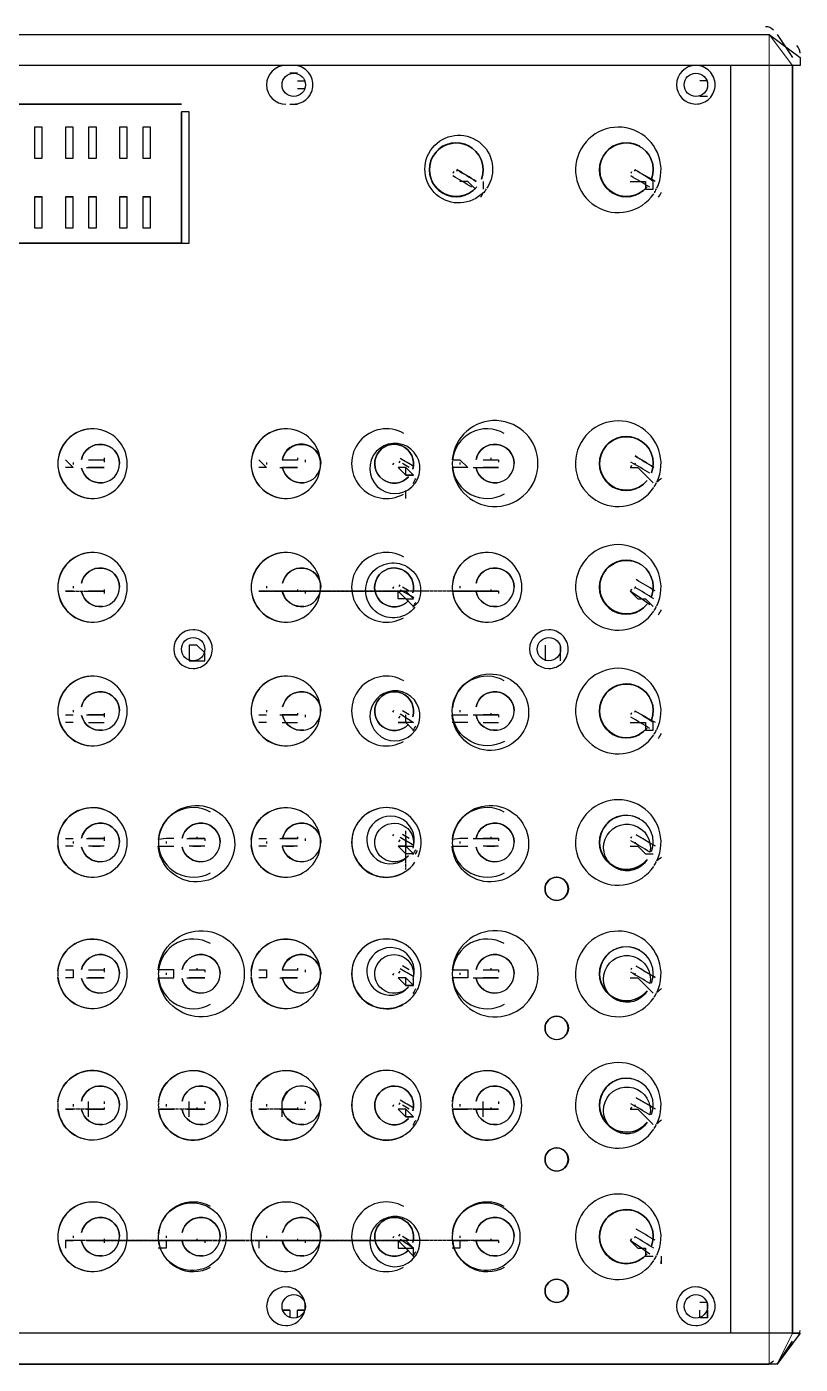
# Model space of a CAD drawing. Header units: millimetres. Extents: x 3050 to 430575, y -569542 to 36130.
# Drawn here: x 313505.9 to 313683.5, y -471470.2 to -471163 of the extents above; entities that cross this region are included whole.
import ezdxf

# ---------------------------------------------------------------- set-up
doc = ezdxf.new("R2010")
doc.units = ezdxf.units.MM
doc.linetypes.add('PDF_IMPORT', pattern=[1, 0.8, -0.2])
doc.layers.add('PDF _Геометрия', color=7, linetype='Continuous')

# ---------------------------------------------------------------- blocks, each defined once
blk = doc.blocks.new('ТХ3 4 этаж')
at = {"layer": 'PDF _Геометрия', "color": 5, "lineweight": 25}
for points in [[(43134.73, -58891.86), (43131.18, -58891.86), (43120.53, -58881.21), (43116.98, -58877.65), (43109.87, -58803.07), (43109.87, -58380.42), (43113.42, -58337.8), (43113.42, -58334.24), (43116.98, -58295.18), (43124.08, -58284.52), (43134.73, -58280.97), (43820.21, -58280.97), (43834.42, -58291.62), (43834.42, -58295.18), (43830.87, -58295.18), (43830.87, -58877.65), (43834.42, -58877.65), (43823.76, -58891.86), (43820.21, -58891.86)], [(43386.91, -58312.93), (43550.28, -58312.93)], [(43553.84, -58316.49), (43550.28, -58316.49), (43550.28, -58376.86), (43553.84, -58376.86)], [(43482.8, -58323.59), (43482.8, -58337.8), (43486.35, -58337.8), (43486.35, -58323.59)], [(43497.01, -58323.59), (43497.01, -58337.8), (43500.56, -58337.8), (43500.56, -58323.59)], [(43507.66, -58323.59), (43507.66, -58337.8), (43511.22, -58337.8), (43511.22, -58323.59)], [(43521.87, -58323.59), (43521.87, -58337.8), (43525.42, -58337.8), (43525.42, -58323.59)], [(43532.53, -58323.59), (43532.53, -58337.8), (43536.08, -58337.8), (43536.08, -58323.59)], [(43482.8, -58369.76), (43486.35, -58369.76), (43486.35, -58355.55), (43482.8, -58355.55)], [(43497.01, -58369.76), (43500.56, -58369.76), (43500.56, -58355.55), (43497.01, -58355.55)], [(43507.66, -58369.76), (43511.22, -58369.76), (43511.22, -58355.55), (43507.66, -58355.55)], [(43521.87, -58369.76), (43525.42, -58369.76), (43525.42, -58355.55), (43521.87, -58355.55)], [(43532.53, -58369.76), (43536.08, -58369.76), (43536.08, -58355.55), (43532.53, -58355.55)], [(43678.15, -58536.69), (43674.59, -58536.69), (43681.7, -58536.69)], [(43560.94, -58565.1), (43557.39, -58561.55), (43553.84, -58561.55), (43553.84, -58565.1), (43553.84, -58568.66), (43557.39, -58568.66), (43560.94, -58568.66)], [(43653.28, -58657.45), (43649.73, -58653.9), (43653.28, -58653.9), (43656.83, -58657.45)], [(43511.22, -58714.28), (43514.77, -58714.28), (43507.66, -58714.28)], [(43557.39, -58714.28), (43560.94, -58714.28), (43553.84, -58714.28)], [(43600.01, -58714.28), (43603.56, -58714.28), (43596.46, -58714.28)], [(43692.35, -58714.28), (43695.9, -58714.28), (43688.8, -58714.28)]]:
    blk.add_lwpolyline(points, close=True, dxfattribs=at)
for points in [[(43134.73, -58280.97), (43820.21, -58280.97)], [(43823.76, -58280.97), (43830.87, -58291.62)], [(43834.42, -58291.62), (43834.42, -58295.18), (43120.53, -58295.18)], [(43802.45, -58295.18), (43802.45, -58877.65)], [(43830.87, -58877.65), (43830.87, -58295.18)], [(43603.56, -58298.73), (43600.01, -58298.73)], [(43603.56, -58302.28), (43607.11, -58302.28)], [(43791.8, -58302.28), (43788.25, -58302.28)], [(43603.56, -58305.83), (43607.11, -58305.83)], [(43788.25, -58309.38), (43791.8, -58309.38)], [(43550.28, -58376.86), (43386.91, -58376.86), (43386.91, -58316.49), (43386.91, -58376.86), (43550.28, -58376.86), (43550.28, -58316.49)], [(43600.01, -58312.93), (43603.56, -58312.93)], [(43486.35, -58323.59), (43482.8, -58323.59)], [(43500.56, -58323.59), (43497.01, -58323.59)], [(43511.22, -58323.59), (43507.66, -58323.59)], [(43525.42, -58323.59), (43521.87, -58323.59)], [(43536.08, -58323.59), (43532.53, -58323.59)], [(43685.25, -58352), (43681.7, -58348.45), (43678.15, -58348.45)], [(43688.8, -58348.45), (43688.8, -58352)], [(43482.8, -58355.55), (43486.35, -58355.55)], [(43497.01, -58355.55), (43500.56, -58355.55)], [(43507.66, -58355.55), (43511.22, -58355.55)], [(43521.87, -58355.55), (43525.42, -58355.55)], [(43532.53, -58355.55), (43536.08, -58355.55)], [(43497.01, -58476.31), (43500.56, -58479.86), (43497.01, -58479.86)], [(43507.66, -58476.31), (43514.77, -58476.31)], [(43585.8, -58476.31), (43589.35, -58479.86), (43585.8, -58479.86)], [(43688.8, -58476.31), (43695.9, -58476.31)], [(43514.77, -58479.86), (43507.66, -58479.86), (43514.77, -58479.86)], [(43511.22, -58479.86), (43514.77, -58479.86)], [(43603.56, -58479.86), (43596.46, -58479.86), (43603.56, -58479.86)], [(43600.01, -58479.86), (43603.56, -58479.86)], [(43653.28, -58483.42), (43656.83, -58483.42), (43653.28, -58483.42), (43653.28, -58479.86), (43649.73, -58479.86), (43653.28, -58483.42), (43649.73, -58479.86)], [(43656.83, -58483.42), (43653.28, -58479.86)], [(43695.9, -58479.86), (43688.8, -58479.86), (43695.9, -58479.86)], [(43692.35, -58479.86), (43695.9, -58479.86)], [(43756.28, -58479.86), (43759.83, -58479.86), (43763.39, -58483.42), (43766.94, -58486.97)], [(43653.28, -58494.07), (43653.28, -58490.52)], [(43497.01, -58536.69), (43500.56, -58536.69), (43497.01, -58536.69)], [(43507.66, -58536.69), (43511.22, -58536.69), (43507.66, -58536.69), (43511.22, -58536.69), (43514.77, -58536.69), (43511.22, -58536.69), (43514.77, -58536.69), (43511.22, -58536.69)], [(43585.8, -58536.69), (43589.35, -58536.69), (43585.8, -58536.69)], [(43653.28, -58540.24), (43656.83, -58540.24), (43653.28, -58536.69)], [(43688.8, -58536.69), (43692.35, -58536.69), (43688.8, -58536.69), (43692.35, -58536.69), (43695.9, -58536.69), (43692.35, -58536.69), (43695.9, -58536.69), (43692.35, -58536.69)], [(43717.21, -58561.55), (43717.21, -58568.66)], [(43724.32, -58568.66), (43724.32, -58561.55)], [(43497.01, -58593.52), (43500.56, -58593.52)], [(43500.56, -58597.07), (43497.01, -58597.07)], [(43511.22, -58593.52), (43507.66, -58593.52), (43511.22, -58593.52), (43514.77, -58593.52), (43511.22, -58593.52), (43514.77, -58593.52)], [(43507.66, -58597.07), (43514.77, -58597.07)], [(43585.8, -58593.52), (43589.35, -58593.52)], [(43589.35, -58597.07), (43585.8, -58597.07)], [(43600.01, -58593.52), (43596.46, -58593.52), (43603.56, -58593.52), (43600.01, -58593.52), (43603.56, -58593.52)], [(43596.46, -58597.07), (43603.56, -58597.07)], [(43653.28, -58597.07), (43653.28, -58593.52)], [(43681.7, -58597.07), (43678.15, -58597.07), (43674.59, -58597.07)], [(43692.35, -58593.52), (43688.8, -58593.52), (43692.35, -58593.52), (43695.9, -58593.52), (43692.35, -58593.52), (43695.9, -58593.52)], [(43688.8, -58597.07), (43695.9, -58597.07)], [(43497.01, -58650.35), (43500.56, -58650.35)], [(43500.56, -58653.9), (43497.01, -58653.9)], [(43511.22, -58650.35), (43514.77, -58650.35), (43511.22, -58650.35), (43507.66, -58650.35), (43511.22, -58650.35), (43514.77, -58650.35)], [(43514.77, -58653.9), (43507.66, -58653.9)], [(43557.39, -58650.35), (43560.94, -58650.35), (43557.39, -58650.35), (43553.84, -58650.35), (43557.39, -58650.35), (43560.94, -58650.35)], [(43560.94, -58653.9), (43553.84, -58653.9)], [(43585.8, -58650.35), (43589.35, -58650.35)], [(43589.35, -58653.9), (43585.8, -58653.9)], [(43600.01, -58650.35), (43603.56, -58650.35), (43596.46, -58650.35), (43600.01, -58650.35), (43603.56, -58650.35)], [(43653.28, -58653.9), (43649.73, -58653.9)], [(43692.35, -58650.35), (43695.9, -58650.35), (43692.35, -58650.35), (43688.8, -58650.35), (43692.35, -58650.35), (43695.9, -58650.35)], [(43695.9, -58653.9), (43688.8, -58653.9)], [(43756.28, -58653.9), (43759.83, -58653.9), (43763.39, -58657.45), (43766.94, -58657.45)], [(43497.01, -58710.72), (43500.56, -58710.72), (43500.56, -58714.28), (43497.01, -58714.28)], [(43507.66, -58710.72), (43514.77, -58710.72)], [(43511.22, -58714.28), (43514.77, -58714.28)], [(43553.84, -58710.72), (43560.94, -58710.72)], [(43557.39, -58714.28), (43560.94, -58714.28)], [(43585.8, -58710.72), (43589.35, -58710.72), (43589.35, -58714.28), (43585.8, -58714.28)], [(43603.56, -58714.28), (43600.01, -58714.28)], [(43653.28, -58717.83), (43653.28, -58714.28), (43649.73, -58714.28)], [(43688.8, -58710.72), (43695.9, -58710.72)], [(43692.35, -58714.28), (43695.9, -58714.28)], [(43756.28, -58714.28), (43759.83, -58714.28), (43763.39, -58717.83), (43766.94, -58721.38)], [(43507.66, -58778.21), (43507.66, -58771.1)], [(43553.84, -58778.21), (43553.84, -58771.1)], [(43688.8, -58778.21), (43688.8, -58771.1)], [(43500.56, -58774.65), (43497.01, -58774.65), (43500.56, -58774.65)], [(43511.22, -58774.65), (43514.77, -58774.65), (43511.22, -58774.65), (43514.77, -58774.65), (43511.22, -58774.65), (43507.66, -58774.65), (43511.22, -58774.65), (43507.66, -58774.65)], [(43546.73, -58774.65), (43543.18, -58774.65), (43546.73, -58774.65)], [(43557.39, -58774.65), (43560.94, -58774.65), (43557.39, -58774.65), (43560.94, -58774.65), (43557.39, -58774.65), (43553.84, -58774.65), (43557.39, -58774.65), (43553.84, -58774.65)], [(43589.35, -58774.65), (43585.8, -58774.65), (43589.35, -58774.65)], [(43653.28, -58774.65), (43656.83, -58778.21), (43653.28, -58778.21), (43649.73, -58774.65), (43653.28, -58778.21), (43656.83, -58778.21)], [(43653.28, -58778.21), (43653.28, -58774.65), (43649.73, -58774.65)], [(43674.59, -58774.65), (43678.15, -58774.65), (43674.59, -58774.65)], [(43681.7, -58774.65), (43678.15, -58774.65), (43681.7, -58774.65)], [(43692.35, -58774.65), (43695.9, -58774.65), (43692.35, -58774.65), (43695.9, -58774.65), (43692.35, -58774.65), (43688.8, -58774.65), (43692.35, -58774.65), (43688.8, -58774.65)], [(43756.28, -58774.65), (43759.83, -58774.65), (43763.39, -58778.21), (43766.94, -58781.76)], [(43497.01, -58835.03), (43500.56, -58835.03), (43497.01, -58835.03)], [(43497.01, -58835.03), (43497.01, -58838.59)], [(43507.66, -58835.03), (43511.22, -58835.03), (43507.66, -58835.03), (43511.22, -58835.03), (43514.77, -58835.03), (43511.22, -58835.03), (43514.77, -58835.03), (43511.22, -58835.03)], [(43543.18, -58835.03), (43546.73, -58835.03), (43543.18, -58835.03)], [(43553.84, -58835.03), (43557.39, -58835.03), (43553.84, -58835.03), (43557.39, -58835.03), (43560.94, -58835.03), (43557.39, -58835.03), (43560.94, -58835.03), (43557.39, -58835.03)], [(43585.8, -58835.03), (43589.35, -58835.03), (43585.8, -58835.03)], [(43585.8, -58835.03), (43585.8, -58838.59)], [(43653.28, -58838.59), (43656.83, -58838.59), (43653.28, -58835.03)], [(43688.8, -58835.03), (43692.35, -58835.03), (43688.8, -58835.03), (43692.35, -58835.03), (43695.9, -58835.03), (43692.35, -58835.03), (43695.9, -58835.03), (43692.35, -58835.03)], [(43791.8, -58863.45), (43788.25, -58863.45)], [(43596.46, -58867), (43600.01, -58867), (43596.46, -58867)], [(43600.01, -58867), (43600.01, -58870.55)], [(43603.56, -58870.55), (43603.56, -58867), (43607.11, -58867), (43603.56, -58867)], [(43791.8, -58867), (43791.8, -58870.55), (43788.25, -58870.55), (43788.25, -58867)], [(43834.42, -58877.65), (43120.53, -58877.65)], [(43823.76, -58891.86), (43830.87, -58881.21)], [(43354.94, -58891.86), (43340.73, -58891.86), (43315.87, -58891.86), (43134.73, -58891.86), (43820.21, -58891.86)]]:
    blk.add_lwpolyline(points, dxfattribs=at)
at = {"layer": 'PDF _Геометрия', "color": 5, "lineweight": 0}
for points in [[(43820.21, -58891.86), (43820.21, -58280.97), (43830.87, -58295.18), (43834.42, -58295.18)], [(43834.42, -58877.65), (43830.87, -58877.65), (43823.76, -58891.86)]]:
    blk.add_lwpolyline(points, dxfattribs=at)
at = {"layer": 'PDF _Геометрия', "color": 5, "lineweight": 25}
for points in [[(43601.78, -58312.93, 0.416548), (43610.63, -58304.11, 0.415351), (43601.78, -58295.18)], [(43786.47, -58312.93, 0.416548), (43795.32, -58304.11, 0.415351), (43786.47, -58295.18, 0.997078), (43786.47, -58312.93)], [(43687.66, -58355.77, 0.017152), (43689.01, -58353.42, -27.391244), (43690.43, -58351.65)], [(43756.28, -58348.45), (43763.39, -58348.45), (43763.39, -58352), (43766.94, -58352), (43766.94, -58348.45, 0.011725), (43758.63, -58343.19, -0.002694), (43767.72, -58348.31)], [(43517.4, -58464.23, 0.548501), (43493.53, -58476.95, 0.045489), (43493.53, -58479.29, 0.545287), (43517.43, -58492.06)], [(43606.19, -58464.23, 0.548501), (43582.32, -58476.95, 0.045489), (43582.32, -58479.29, 0.545287), (43606.23, -58492.06)], [(43770.7, -58484.83, -0.017152), (43768.57, -58486.61, 27.391243), (43767.15, -58489.1)], [(43596.74, -58476.16, -0.893436), (43614.21, -58478.01, 0.893436), (43596.46, -58476.31), (43603.56, -58476.31)], [(43517.4, -58521.06, 0.548501), (43493.53, -58533.78, 0.045489), (43493.53, -58536.12, 0.545287), (43517.43, -58548.88)], [(43606.19, -58521.06, 0.548501), (43582.32, -58533.78, 0.045489), (43582.32, -58536.12, 0.545287), (43606.23, -58548.88)], [(43657.46, -58544.07, -22.236672), (43658.68, -58542.16, -0.012388), (43656.83, -58543.79), (43653.28, -58540.24), (43649.73, -58540.24), (43649.73, -58536.69), (43653.28, -58540.24), (43649.73, -58540.24)], [(43596.74, -58537.04, 0.38409), (43606.4, -58543.72, -0.38409), (43596.46, -58536.69), (43600.01, -58536.69), (43596.46, -58536.69), (43603.56, -58536.69), (43600.01, -58536.69), (43603.56, -58536.69), (43600.01, -58536.69)], [(43765.38, -58542.94, 0.004403), (43756.28, -58536.69), (43759.83, -58540.24), (43763.39, -58540.24), (43766.94, -58543.79)], [(43555.61, -58572.21, 0.416548), (43564.46, -58563.39, 0.415351), (43555.61, -58554.45, 0.997078), (43555.61, -58572.21)], [(43718.99, -58572.21, 0.416548), (43727.84, -58563.39, 0.415351), (43718.99, -58554.45, 0.997078), (43718.99, -58572.21)], [(43698.57, -58605.71, -0.545287), (43674.66, -58592.95, -0.045489), (43674.66, -58590.36, -22.189992), (43674.59, -58593.52), (43678.15, -58593.52), (43681.7, -58593.52)], [(43517.4, -58577.89, 0.548501), (43493.53, -58590.6, 0.045489), (43493.53, -58592.95, 0.545287), (43517.43, -58605.71)], [(43606.19, -58577.89, 0.548501), (43582.32, -58590.6, 0.045489), (43582.32, -58592.95, 0.545287), (43606.23, -58605.71)], [(43650.73, -58593.02, -0.003389), (43656.83, -58597.07), (43653.28, -58597.07), (43656.83, -58600.62), (43653.28, -58597.07), (43649.73, -58597.07), (43653.28, -58597.07), (43649.73, -58597.07)], [(43756.28, -58597.07), (43763.39, -58597.07), (43763.39, -58600.62), (43766.94, -58600.62), (43766.94, -58597.07, 0.011725), (43758.63, -58591.81, -0.002694), (43767.72, -58596.93)], [(43517.43, -58666.09, -0.545287), (43493.53, -58653.61, 22.189992), (43493.52, -58650.74, -0.548501), (43517.4, -58638.27)], [(43546.73, -58650.35), (43543.18, -58650.35), (43539.7, -58650.74, -22.189992), (43539.63, -58653.9), (43543.18, -58653.9), (43546.73, -58653.9)], [(43563.57, -58638.27, 0.548501), (43539.77, -58650.72, 0.045489), (43539.7, -58653.33, 0.545287), (43563.61, -58666.09)], [(43606.23, -58666.09, -0.545287), (43582.32, -58653.61, 22.189992), (43582.32, -58650.74, -0.548501), (43606.19, -58638.27)], [(43681.7, -58650.35), (43678.15, -58650.35), (43674.66, -58650.74, -22.189992), (43674.59, -58653.9), (43678.15, -58653.9), (43681.7, -58653.9)], [(43698.53, -58638.27, 0.548501), (43674.74, -58650.72, 0.045489), (43674.66, -58653.33, 0.545287), (43698.57, -58666.09)], [(43770.7, -58658.87, -0.017152), (43768.57, -58660.64, 27.391244), (43767.15, -58663.13)], [(43653.28, -58650.35), (43653.28, -58653.9), (43656.83, -58653.9, 8.762221), (43654.49, -58658.24, -8.762221), (43656.48, -58654.75)], [(43766.16, -58656.38, 11.848078), (43764.09, -58659.96, -11.848078), (43765.38, -58656.6, 0.004403), (43756.64, -58651.41)], [(43603.56, -58653.9), (43596.46, -58653.9, 0.38409), (43606.4, -58660.93, -0.38409), (43596.74, -58654.25)], [(43717.21, -58673.43, 0.414926), (43722.54, -58678.76, 0.997039), (43722.59, -58668.12)], [(43517.43, -58726.47, -0.545287), (43493.53, -58713.99, 22.189992), (43493.52, -58711.12, -0.548501), (43517.4, -58698.65)], [(43606.23, -58726.47, -0.545287), (43582.32, -58713.99, 22.189992), (43582.32, -58711.12, -0.548501), (43606.19, -58698.65)], [(43770.7, -58719.25, -0.017152), (43768.57, -58721.02, 27.391244), (43767.15, -58723.51)], [(43596.74, -58710.57, -0.893436), (43614.21, -58712.43, 0.893436), (43596.46, -58710.72), (43603.56, -58710.72)], [(43653.28, -58714.28), (43656.83, -58717.83), (43653.28, -58717.83), (43649.73, -58714.28), (43653.28, -58717.83), (43656.83, -58717.83), (43656.83, -58714.28, 8.762221), (43654.49, -58718.62, -8.762221), (43656.48, -58715.13)], [(43766.16, -58716.76, 11.848078), (43764.09, -58720.34, -11.848078), (43765.38, -58716.97, 0.004403), (43756.64, -58711.79)], [(43717.21, -58737.36, 0.414926), (43722.54, -58742.69, 0.997039), (43722.59, -58732.05)], [(43517.43, -58786.85, -0.545287), (43493.53, -58774.37, 22.189992), (43493.52, -58771.5, -0.548501), (43517.4, -58759.03)], [(43563.61, -58786.85, -0.545287), (43539.7, -58774.37, 22.189992), (43539.7, -58771.5, -0.548501), (43563.57, -58759.03)], [(43606.23, -58786.85, -0.545287), (43582.32, -58774.37, 22.189992), (43582.32, -58771.5, -0.548501), (43606.19, -58759.03)], [(43698.57, -58786.85, -0.545287), (43674.66, -58774.37, 22.189992), (43674.66, -58771.5, -0.548501), (43698.53, -58759.03)], [(43770.7, -58779.63, -0.017152), (43768.57, -58781.4, 27.391243), (43767.15, -58783.89)], [(43596.46, -58778.21), (43596.46, -58771.1, -0.893436), (43614.21, -58772.81, 0.893436), (43596.74, -58770.95)], [(43766.16, -58777.14, 11.848078), (43764.09, -58780.72, -11.848078), (43765.38, -58777.35, 0.004403), (43756.64, -58772.17)], [(43600.01, -58774.65), (43603.56, -58774.65), (43600.01, -58774.65), (43603.56, -58774.65), (43600.01, -58774.65), (43596.46, -58774.65), (43600.01, -58774.65), (43596.46, -58774.65, 0.38409), (43606.4, -58781.69, -0.38409), (43596.74, -58775.01)], [(43717.21, -58797.74, 0.414926), (43722.54, -58803.07, 0.997039), (43722.59, -58792.43)], [(43517.4, -58819.4, 0.548501), (43493.53, -58832.12, 0.045489), (43493.53, -58834.47, 0.545287), (43517.43, -58847.23)], [(43563.57, -58819.4, 0.548501), (43539.7, -58832.12, 0.045489), (43539.63, -58835.03), (43543.18, -58835.03), (43543.18, -58838.59), (43539.63, -58838.59)], [(43539.7, -58831.88, -22.189992), (43539.7, -58834.68, 0.545287), (43563.61, -58847.23)], [(43606.19, -58819.4, 0.548501), (43582.32, -58832.12, 0.045489), (43582.32, -58834.47, 0.545287), (43606.23, -58847.23)], [(43698.53, -58819.4, 0.548501), (43674.66, -58832.12, 0.045489), (43674.59, -58835.03), (43681.7, -58835.03), (43678.15, -58835.03), (43678.15, -58838.59), (43674.59, -58838.59)], [(43674.66, -58831.88, -22.189992), (43674.66, -58834.68, 0.545287), (43698.57, -58847.23)], [(43596.74, -58835.39, 0.38409), (43606.4, -58842.06, -0.38409), (43596.46, -58835.03), (43600.01, -58835.03), (43596.46, -58835.03), (43603.56, -58835.03), (43600.01, -58835.03), (43603.56, -58835.03), (43600.01, -58835.03)], [(43649.73, -58838.59), (43653.28, -58838.59), (43649.73, -58835.03), (43649.73, -58838.59), (43653.28, -58838.59), (43656.83, -58842.14), (43656.83, -58838.59, 0.003389), (43650.73, -58834.53)], [(43765.38, -58841.28, 0.004403), (43756.28, -58835.03), (43759.83, -58838.59), (43763.39, -58838.59), (43763.39, -58842.14), (43766.94, -58842.14)], [(43770.49, -58842.14), (43770.49, -58845.69, 0.017152), (43770.7, -58843.56)], [(43598.23, -58874.1, 0.416548), (43607.08, -58865.28, 0.415351), (43598.23, -58856.34, 0.997078), (43598.23, -58874.1)], [(43717.21, -58858.12, 0.414926), (43722.54, -58863.45, 0.414926), (43727.87, -58858.12, 0.410034), (43722.54, -58852.79)], [(43786.47, -58874.1, 0.416548), (43795.32, -58865.28, 0.415351), (43786.47, -58856.34, 0.997078), (43786.47, -58874.1)]]:
    blk.add_lwpolyline(points, format="xyb", dxfattribs=at)
for points in [[(43688.02, -58347.39, 11.848078), (43685.95, -58350.96, -11.848078)], [(43766.16, -58347.39, 11.848078), (43764.09, -58350.96, -11.848078)], [(43685.53, -58348.45, 0.011725), (43676.94, -58343.19, -0.002694)], [(43674.59, -58476.31), (43678.15, -58476.31), (43681.7, -58479.86), (43674.59, -58479.86, 22.189992)], [(43521.87, -58478.01, 0.893436), (43504.4, -58476.16, -0.893436)], [(43657.62, -58487.11, 0.012388), (43658.68, -58485.33, 22.236672)], [(43656.48, -58480.72, 8.762221), (43654.49, -58484.21, -8.762221)], [(43703.01, -58478.01, 0.893436), (43685.54, -58476.16, -0.893436)], [(43766.16, -58482.35, 11.848078), (43764.09, -58485.93, -11.848078)], [(43767.22, -58479.86, 0.011725), (43758.63, -58474.61, -0.002694)], [(43504.4, -58480.22, 0.38409), (43514.06, -58486.89, -0.38409)], [(43596.74, -58480.22, 0.38409), (43606.4, -58486.89, -0.38409)], [(43685.53, -58480.22, 0.38409), (43695.19, -58486.89, -0.38409)], [(43674.66, -58536.41, 22.189992), (43674.66, -58533.53, 0.045489)], [(43766.16, -58539.18, 11.848078), (43764.09, -58542.75, -11.848078)], [(43521.87, -58534.84, 0.893436), (43504.4, -58532.99, -0.893436)], [(43614.21, -58534.84, 0.893436), (43596.74, -58532.99, -0.893436)], [(43656.48, -58537.54, 8.762221), (43654.49, -58541.04, -8.762221)], [(43703.01, -58534.84, 0.893436), (43685.54, -58532.99, -0.893436)], [(43504.4, -58537.04, 0.38409), (43514.06, -58543.72, -0.38409)], [(43685.53, -58537.04, 0.38409), (43695.19, -58543.72, -0.38409)], [(43766.16, -58596, 11.848078), (43764.09, -58599.58, -11.848078)], [(43521.87, -58591.67, 0.893436), (43504.4, -58589.82, -0.893436)], [(43614.21, -58591.67, 0.893436), (43596.74, -58589.82, -0.893436)], [(43657.62, -58600.76, 0.012388), (43658.68, -58598.99, 22.236672)], [(43656.48, -58594.37, 8.762221), (43654.49, -58597.86, -8.762221)], [(43703.01, -58591.67, 0.893436), (43685.54, -58589.82, -0.893436)], [(43504.4, -58593.87, 0.38409), (43514.06, -58600.55, -0.38409)], [(43596.74, -58593.87, 0.38409), (43606.4, -58600.55, -0.38409)], [(43685.53, -58593.87, 0.38409), (43695.19, -58600.55, -0.38409)], [(43521.87, -58652.05, 0.893436), (43504.4, -58650.19, -0.893436)], [(43568.04, -58652.05, 0.893436), (43550.57, -58650.19, -0.893436)], [(43614.21, -58652.05, 0.893436), (43596.74, -58650.19, -0.893436)], [(43703.01, -58652.05, 0.893436), (43685.54, -58650.19, -0.893436)], [(43767.72, -58653.75, 0.002694), (43759.05, -58648.64, -0.011725)], [(43504.4, -58654.25, 0.38409), (43514.06, -58660.93, -0.38409)], [(43550.57, -58654.25, 0.38409), (43560.23, -58660.93, -0.38409)], [(43685.53, -58654.25, 0.38409), (43695.19, -58660.93, -0.38409)], [(43539.63, -58714.28), (43543.18, -58714.28), (43546.73, -58714.28), (43546.73, -58710.72), (43543.18, -58710.72), (43539.63, -58710.72, -22.189992)], [(43658.9, -58719.18, 22.236672), (43657.46, -58721.66, 0.012388)], [(43674.59, -58710.72), (43678.15, -58710.72), (43681.7, -58710.72), (43681.7, -58714.28), (43678.15, -58714.28), (43674.59, -58714.28, 22.189992)], [(43521.87, -58712.43, 0.893436), (43504.4, -58710.57, -0.893436)], [(43568.04, -58712.43, 0.893436), (43550.57, -58710.57, -0.893436)], [(43703.01, -58712.43, 0.893436), (43685.54, -58710.57, -0.893436)], [(43767.72, -58714.13, 0.002694), (43759.05, -58709.02, -0.011725)], [(43504.4, -58714.63, 0.38409), (43514.06, -58721.31, -0.38409)], [(43550.57, -58714.63, 0.38409), (43560.23, -58721.31, -0.38409)], [(43596.74, -58714.63, 0.38409), (43606.4, -58721.31, -0.38409)], [(43685.53, -58714.63, 0.38409), (43695.19, -58721.31, -0.38409)], [(43658.9, -58779.56, 22.236672), (43657.46, -58782.04, 0.012388)], [(43521.87, -58772.81, 0.893436), (43504.4, -58770.95, -0.893436)], [(43568.04, -58772.81, 0.893436), (43550.57, -58770.95, -0.893436)], [(43656.48, -58775.51, 8.762221), (43654.49, -58779, -8.762221)], [(43703.01, -58772.81, 0.893436), (43685.54, -58770.95, -0.893436)], [(43767.72, -58774.51, 0.002694), (43759.05, -58769.4, -0.011725)], [(43504.4, -58775.01, 0.38409), (43514.06, -58781.69, -0.38409)], [(43550.57, -58775.01, 0.38409), (43560.23, -58781.69, -0.38409)], [(43685.53, -58775.01, 0.38409), (43695.19, -58781.69, -0.38409)], [(43521.87, -58833.19, 0.893436), (43504.4, -58831.33, -0.893436)], [(43568.04, -58833.19, 0.893436), (43550.57, -58831.33, -0.893436)], [(43614.21, -58833.19, 0.893436), (43596.74, -58831.33, -0.893436)], [(43657.62, -58842.28, 0.012388), (43658.68, -58840.5, 22.236672)], [(43656.48, -58835.89, 8.762221), (43654.49, -58839.38, -8.762221)], [(43703.01, -58833.19, 0.893436), (43685.54, -58831.33, -0.893436)], [(43766.16, -58837.52, 11.848078), (43764.09, -58841.1, -11.848078)], [(43504.4, -58835.39, 0.38409), (43514.06, -58842.06, -0.38409)], [(43550.57, -58835.39, 0.38409), (43560.23, -58842.06, -0.38409)], [(43685.53, -58835.39, 0.38409), (43695.19, -58842.06, -0.38409)]]:
    blk.add_lwpolyline(points, format="xyb", close=True, dxfattribs=at)
at = {"layer": 'PDF _Геометрия', "color": 5, "linetype": 'PDF_IMPORT', "lineweight": 25}
for points in [[(43500.56, -58536.69), (43514.77, -58536.69)], [(43678.15, -58536.69), (43695.9, -58536.69), (43585.8, -58536.69)], [(43589.35, -58536.69), (43603.56, -58536.69), (43653.28, -58536.69)], [(43653.28, -58664.55), (43653.28, -58646.79)], [(43507.66, -58774.65), (43497.01, -58774.65)], [(43539.63, -58774.65), (43546.73, -58774.65)], [(43596.46, -58774.65), (43585.8, -58774.65)], [(43603.56, -58774.65), (43607.11, -58774.65)], [(43688.8, -58774.65), (43674.59, -58774.65)], [(43560.94, -58835.03), (43497.01, -58835.03)], [(43514.77, -58835.03), (43653.28, -58835.03)], [(43603.56, -58835.03), (43543.18, -58835.03)], [(43695.9, -58835.03), (43585.8, -58835.03)], [(43791.8, -58870.55), (43791.8, -58863.45)]]:
    blk.add_lwpolyline(points, dxfattribs=at)
at = {"layer": 'PDF _Геометрия', "color": 5, "linetype": 'PDF_IMPORT', "lineweight": 25, "ltscale": 0.001667}
blk.add_lwpolyline([(43553.84, -58774.65), (43539.63, -58774.65), (43543.18, -58774.65)], dxfattribs=at)
at = {"layer": 'PDF _Геометрия', "color": 5, "lineweight": 25}
for centre in [(43601.82, -58304.09), (43786.51, -58304.09), (43555.65, -58563.37), (43719.03, -58563.37), (43722.58, -58673.47), (43722.58, -58737.4), (43722.58, -58797.78), (43722.58, -58858.16), (43601.82, -58865.26), (43786.51, -58865.26)]:
    blk.add_circle(centre, 5.37, dxfattribs=at)
for centre, radius, start, end in [((43818.43, -58282.75), 5.33, 45.02107, 89.94539), ((43598.28, -58304.1), 8.93, 90.31097, 269.97568), ((43750.86, -58343.17), 19.63, 334.4387, 326.07539), ((43676.4, -58343.12), 12.42, 60.31107, 299.96141), ((43754.53, -58343.12), 12.42, 60.31107, 299.96141), ((43384.93, -58844.59), 576.83, 58.8067, 59.81588), ((43466.62, -58844.59), 576.83, 58.8067, 59.81588), ((43735.86, -58334.93), 39.44, 328.11678, 332.04729), ((43509.43, -58478.12), 15.97, 185.2484, 174.92717), ((43598.22, -58478.12), 15.97, 185.2484, 174.92717), ((43644.4, -58478.14), 16.02, 60.20932, 299.52583), ((43690.6, -58478.04), 15.92, 60.12504, 175.10434), ((43754.53, -58478.08), 12.42, 60.31107, 299.96141), ((43386.51, -58938.75), 533.03, 59.50857, 60.28537), ((43639.55, -58473.56), 9.29, 326.69632, 332.79099), ((44403.24, -57211.05), 1472.96, 239.32234, 239.46357), ((43687.52, -58478.12), 12.91, 174.79091, 185.20909), ((43690.66, -58478.08), 16.06, 185.09797, 299.5103), ((43466.62, -58976), 576.83, 58.8067, 59.81588), ((43509.43, -58534.95), 15.97, 185.2484, 174.92717), ((43598.22, -58534.95), 15.97, 185.2484, 174.92717), ((43644.4, -58534.96), 16.02, 60.20932, 299.52583), ((43690.6, -58534.87), 15.92, 60.12504, 175.10434), ((43750.86, -58534.97), 19.63, 334.4387, 326.07539), ((43754.53, -58534.91), 12.42, 60.31107, 299.96141), ((43288.59, -59338.41), 934.11, 59.14066, 59.75802), ((43639.55, -58530.38), 9.29, 326.69632, 332.79099), ((43386.51, -58999.13), 533.03, 59.50857, 60.28537), ((44403.24, -57267.88), 1472.96, 239.32234, 239.46357), ((43690.66, -58534.91), 16.06, 185.09797, 299.5103), ((43650.82, -58720.85), 214.87, 57.19891, 59.88588), ((43735.86, -58526.73), 39.44, 328.11678, 332.04729), ((43750.86, -58591.79), 19.63, 334.4387, 326.07539), ((43509.43, -58591.77), 15.97, 185.2484, 174.92717), ((43598.22, -58591.77), 15.97, 185.2484, 174.92717), ((43644.4, -58591.79), 16.02, 60.20932, 299.52583), ((43690.6, -58591.7), 15.92, 60.12504, 175.10434), ((43754.53, -58591.74), 12.42, 60.31107, 299.96141), ((43639.55, -58587.21), 9.29, 326.69631, 332.79099), ((44403.24, -57324.7), 1472.96, 239.32234, 239.46357), ((43466.62, -59093.21), 576.83, 58.8067, 59.81588), ((43735.86, -58583.55), 39.44, 328.11678, 332.04729), ((43644.4, -58652.17), 16.02, 60.20932, 299.52583), ((43644.42, -58652.1), 15.95, 335.15291, 324.85331), ((43754.53, -58652.12), 12.42, 60.31107, 299.96141), ((43639.55, -58644.04), 9.29, 326.69632, 332.79099), ((44403.24, -57381.53), 1472.96, 239.32234, 239.46357), ((43506.39, -58652.16), 12.91, 174.79091, 185.20909), ((43595.18, -58652.16), 12.91, 174.79091, 185.20909), ((43386.51, -59112.79), 533.03, 59.50857, 60.28537), ((43622.32, -58635.22), 41.79, 327.63312, 330.47206), ((43555.64, -58712.45), 15.92, 60.12504, 175.10434), ((43644.4, -58712.55), 16.02, 60.20932, 299.52583), ((43690.6, -58712.45), 15.92, 60.12504, 175.10434), ((43754.53, -58712.5), 12.42, 60.31107, 299.96141), ((44403.24, -57441.91), 1472.96, 239.32234, 239.46357), ((43506.39, -58712.53), 12.91, 174.79091, 185.20909), ((43552.56, -58712.53), 12.91, 174.79091, 185.20909), ((43555.7, -58712.49), 16.06, 185.09797, 299.5103), ((43595.18, -58712.53), 12.91, 174.79091, 185.20909), ((43639.55, -58707.97), 9.29, 326.69632, 332.79099), ((43386.51, -59173.17), 533.03, 59.50857, 60.28537), ((43687.52, -58712.53), 12.91, 174.79091, 185.20909), ((43690.66, -58712.49), 16.06, 185.09797, 299.5103), ((43644.4, -58772.93), 16.02, 60.20932, 299.52583), ((43754.53, -58772.88), 12.42, 60.31107, 299.96141), ((43386.51, -59233.54), 533.03, 59.50857, 60.28537), ((43506.39, -58772.91), 12.91, 174.79091, 185.20909), ((43552.56, -58772.91), 12.91, 174.79091, 185.20909), ((43595.18, -58772.91), 12.91, 174.79091, 185.20909), ((43639.55, -58768.35), 9.29, 326.69632, 332.79099), ((44403.24, -57505.84), 1472.96, 239.32234, 239.46357), ((43687.52, -58772.91), 12.91, 174.79091, 185.20909), ((43750.86, -58833.31), 19.63, 334.4387, 326.07539), ((43509.43, -58833.29), 15.97, 185.2484, 174.92717), ((43598.22, -58833.29), 15.97, 185.2484, 174.92717), ((43644.4, -58833.31), 16.02, 60.20932, 299.52583), ((43754.53, -58833.25), 12.42, 60.31107, 299.96141), ((43639.55, -58828.73), 9.29, 326.69632, 332.79099), ((44403.24, -57566.22), 1472.96, 239.32234, 239.46357), ((43288.59, -59636.75), 934.11, 59.14066, 59.75802), ((43650.82, -59019.2), 214.87, 57.19891, 59.88588), ((43818.43, -58886.54), 5.32, 270.04167, 315.08188)]:
    blk.add_arc(centre, radius, start, end, dxfattribs=at)
for points in [[(43834.42, -58289.49), (43834.28, -58288.21), (43833.78, -58287.01), (43832.86, -58286.08)], [(43674.95, -58344.76), (43675.16, -58344.47), (43675.3, -58344.19), (43675.45, -58343.9)], [(43676.65, -58343.69), (43676.87, -58343.48), (43677.01, -58343.19), (43677.15, -58342.84)], [(43756.64, -58344.76), (43756.85, -58344.47), (43756.99, -58344.19), (43757.14, -58343.9)], [(43758.34, -58343.69), (43758.56, -58343.48), (43758.7, -58343.19), (43758.84, -58342.84)], [(43689.16, -58353.78), (43689.58, -58353.21), (43689.94, -58352.57), (43690.29, -58351.93)], [(43767.29, -58353.78), (43767.72, -58353.21), (43768.07, -58352.57), (43768.43, -58351.93)], [(43514.77, -58475.53), (43514.77, -58475.89), (43514.77, -58476.17), (43514.77, -58476.52)], [(43514.77, -58476.31), (43514.77, -58476.67), (43514.77, -58477.02), (43514.77, -58477.38)], [(43603.56, -58475.53), (43603.56, -58475.89), (43603.56, -58476.17), (43603.56, -58476.52)], [(43607.11, -58476.31), (43607.11, -58476.67), (43607.11, -58477.02), (43607.11, -58477.38)], [(43692.35, -58475.53), (43692.35, -58475.89), (43692.35, -58476.17), (43692.35, -58476.52)], [(43695.9, -58476.31), (43695.9, -58476.67), (43695.9, -58477.02), (43695.9, -58477.38)], [(43500.56, -58477.66), (43500.56, -58477.95), (43500.56, -58478.3), (43500.56, -58478.58)], [(43506.6, -58479.86), (43509.01, -58479.86), (43511.43, -58479.86), (43513.84, -58479.86)], [(43509.37, -58479.86), (43510.58, -58479.86), (43511.78, -58479.86), (43512.99, -58479.86)], [(43514.06, -58486.89), (43518.53, -58486.4), (43521.87, -58482.56), (43521.87, -58478.01)], [(43514.06, -58486.89), (43518.53, -58486.4), (43521.87, -58482.56), (43521.87, -58478.01)], [(43589.35, -58477.66), (43589.35, -58477.95), (43589.35, -58478.3), (43589.35, -58478.58)], [(43595.39, -58479.86), (43597.81, -58479.86), (43600.22, -58479.86), (43602.64, -58479.86)], [(43598.16, -58479.86), (43599.37, -58479.86), (43600.58, -58479.86), (43601.78, -58479.86)], [(43606.4, -58486.89), (43610.88, -58486.4), (43614.21, -58482.56), (43614.21, -58478.01)], [(43606.4, -58486.89), (43610.88, -58486.4), (43614.21, -58482.56), (43614.21, -58478.01)], [(43650.16, -58477.8), (43650.3, -58477.52), (43650.51, -58477.23), (43650.65, -58476.95)], [(43678.15, -58477.66), (43678.15, -58477.95), (43678.15, -58478.3), (43678.15, -58478.58)], [(43684.18, -58479.86), (43686.6, -58479.86), (43689.01, -58479.86), (43691.43, -58479.86)], [(43690.51, -58479.86), (43691.71, -58479.86), (43692.92, -58479.86), (43694.13, -58479.86)], [(43695.19, -58486.89), (43699.67, -58486.4), (43703.01, -58482.56), (43703.01, -58478.01)], [(43695.19, -58486.89), (43699.67, -58486.4), (43703.01, -58482.56), (43703.01, -58478.01)], [(43756.64, -58479.72), (43756.85, -58479.44), (43756.99, -58479.15), (43757.14, -58478.87)], [(43758.34, -58478.66), (43758.56, -58478.44), (43758.7, -58478.16), (43758.84, -58477.8)], [(43656.62, -58487.18), (43657.12, -58486.4), (43657.55, -58485.69), (43657.9, -58484.91)], [(43767.29, -58488.74), (43767.72, -58488.17), (43768.07, -58487.54), (43768.43, -58486.89)], [(43500.56, -58534.49), (43500.56, -58534.77), (43500.56, -58535.13), (43500.56, -58535.41)], [(43506.6, -58536.69), (43509.01, -58536.69), (43511.43, -58536.69), (43513.84, -58536.69)], [(43509.37, -58536.69), (43510.58, -58536.69), (43511.78, -58536.69), (43512.99, -58536.69)], [(43514.06, -58543.72), (43518.53, -58543.23), (43521.87, -58539.39), (43521.87, -58534.84)], [(43514.06, -58543.72), (43518.53, -58543.23), (43521.87, -58539.39), (43521.87, -58534.84)], [(43514.77, -58535.91), (43514.77, -58536.26), (43514.77, -58536.55), (43514.77, -58536.9)], [(43514.77, -58536.69), (43514.77, -58537.04), (43514.77, -58537.4), (43514.77, -58537.76)], [(43589.35, -58534.49), (43589.35, -58534.77), (43589.35, -58535.13), (43589.35, -58535.41)], [(43595.39, -58536.69), (43597.81, -58536.69), (43600.22, -58536.69), (43602.64, -58536.69)], [(43598.16, -58536.69), (43599.37, -58536.69), (43600.58, -58536.69), (43601.78, -58536.69)], [(43603.56, -58535.91), (43603.56, -58536.26), (43603.56, -58536.55), (43603.56, -58536.9)], [(43606.4, -58543.72), (43610.88, -58543.23), (43614.21, -58539.39), (43614.21, -58534.84)], [(43606.4, -58543.72), (43610.88, -58543.23), (43614.21, -58539.39), (43614.21, -58534.84)], [(43607.11, -58536.69), (43607.11, -58537.04), (43607.11, -58537.4), (43607.11, -58537.76)], [(43650.16, -58534.63), (43650.3, -58534.35), (43650.51, -58534.06), (43650.65, -58533.78)], [(43678.15, -58534.49), (43678.15, -58534.77), (43678.15, -58535.13), (43678.15, -58535.41)], [(43684.18, -58536.69), (43686.6, -58536.69), (43689.01, -58536.69), (43691.43, -58536.69)], [(43690.51, -58536.69), (43691.71, -58536.69), (43692.92, -58536.69), (43694.13, -58536.69)], [(43692.35, -58535.91), (43692.35, -58536.26), (43692.35, -58536.55), (43692.35, -58536.9)], [(43695.19, -58543.72), (43699.67, -58543.23), (43703.01, -58539.39), (43703.01, -58534.84)], [(43695.19, -58543.72), (43699.67, -58543.23), (43703.01, -58539.39), (43703.01, -58534.84)], [(43695.9, -58536.69), (43695.9, -58537.04), (43695.9, -58537.4), (43695.9, -58537.76)], [(43756.64, -58536.55), (43756.85, -58536.26), (43756.99, -58535.98), (43757.14, -58535.7)], [(43758.34, -58535.48), (43758.56, -58535.27), (43758.7, -58534.98), (43758.84, -58534.63)], [(43656.62, -58544.01), (43657.12, -58543.23), (43657.55, -58542.51), (43657.9, -58541.73)], [(43767.29, -58545.57), (43767.72, -58545), (43768.07, -58544.36), (43768.43, -58543.72)], [(43500.56, -58591.32), (43500.56, -58591.6), (43500.56, -58591.95), (43500.56, -58592.24)], [(43514.06, -58600.55), (43518.53, -58600.05), (43521.87, -58596.22), (43521.87, -58591.67)], [(43514.06, -58600.55), (43518.53, -58600.05), (43521.87, -58596.22), (43521.87, -58591.67)], [(43514.77, -58592.74), (43514.77, -58593.09), (43514.77, -58593.38), (43514.77, -58593.73)], [(43589.35, -58591.32), (43589.35, -58591.6), (43589.35, -58591.95), (43589.35, -58592.24)], [(43603.56, -58592.74), (43603.56, -58593.09), (43603.56, -58593.38), (43603.56, -58593.73)], [(43606.4, -58600.55), (43610.88, -58600.05), (43614.21, -58596.22), (43614.21, -58591.67)], [(43606.4, -58600.55), (43610.88, -58600.05), (43614.21, -58596.22), (43614.21, -58591.67)], [(43678.15, -58591.32), (43678.15, -58591.6), (43678.15, -58591.95), (43678.15, -58592.24)], [(43692.35, -58592.74), (43692.35, -58593.09), (43692.35, -58593.38), (43692.35, -58593.73)], [(43695.19, -58600.55), (43699.67, -58600.05), (43703.01, -58596.22), (43703.01, -58591.67)], [(43695.19, -58600.55), (43699.67, -58600.05), (43703.01, -58596.22), (43703.01, -58591.67)], [(43756.64, -58593.38), (43756.85, -58593.09), (43756.99, -58592.81), (43757.14, -58592.52)], [(43758.34, -58592.31), (43758.56, -58592.1), (43758.7, -58591.81), (43758.84, -58591.46)], [(43506.6, -58593.52), (43509.01, -58593.52), (43511.43, -58593.52), (43513.84, -58593.52)], [(43509.37, -58593.52), (43510.58, -58593.52), (43511.78, -58593.52), (43512.99, -58593.52)], [(43514.77, -58593.52), (43514.77, -58593.87), (43514.77, -58594.23), (43514.77, -58594.58)], [(43595.39, -58593.52), (43597.81, -58593.52), (43600.22, -58593.52), (43602.64, -58593.52)], [(43598.16, -58593.52), (43599.37, -58593.52), (43600.58, -58593.52), (43601.78, -58593.52)], [(43607.11, -58593.52), (43607.11, -58593.87), (43607.11, -58594.23), (43607.11, -58594.58)], [(43650.16, -58595.01), (43650.3, -58594.73), (43650.51, -58594.44), (43650.65, -58594.16)], [(43656.62, -58600.83), (43657.12, -58600.05), (43657.55, -58599.34), (43657.9, -58598.56)], [(43684.18, -58593.52), (43686.6, -58593.52), (43689.01, -58593.52), (43691.43, -58593.52)], [(43690.51, -58593.52), (43691.71, -58593.52), (43692.92, -58593.52), (43694.13, -58593.52)], [(43695.9, -58593.52), (43695.9, -58593.87), (43695.9, -58594.23), (43695.9, -58594.58)], [(43767.29, -58602.4), (43767.72, -58601.83), (43768.07, -58601.19), (43768.43, -58600.55)], [(43500.56, -58651.69), (43500.56, -58651.98), (43500.56, -58652.33), (43500.56, -58652.62)], [(43506.6, -58650.35), (43509.01, -58650.35), (43511.43, -58650.35), (43513.84, -58650.35)], [(43509.37, -58653.9), (43510.58, -58653.9), (43511.78, -58653.9), (43512.99, -58653.9)], [(43514.06, -58660.93), (43518.53, -58660.43), (43521.87, -58656.6), (43521.87, -58652.05)], [(43514.06, -58660.93), (43518.53, -58660.43), (43521.87, -58656.6), (43521.87, -58652.05)], [(43514.77, -58649.56), (43514.77, -58649.92), (43514.77, -58650.2), (43514.77, -58650.56)], [(43514.77, -58650.35), (43514.77, -58650.7), (43514.77, -58651.06), (43514.77, -58651.41)], [(43543.18, -58651.69), (43543.18, -58651.98), (43543.18, -58652.33), (43543.18, -58652.62)], [(43552.77, -58650.35), (43555.18, -58650.35), (43557.6, -58650.35), (43560.02, -58650.35)], [(43555.54, -58653.9), (43556.75, -58653.9), (43557.96, -58653.9), (43559.16, -58653.9)], [(43557.39, -58649.56), (43557.39, -58649.92), (43557.39, -58650.2), (43557.39, -58650.56)], [(43560.23, -58660.93), (43564.7, -58660.43), (43568.04, -58656.6), (43568.04, -58652.05)], [(43560.23, -58660.93), (43564.7, -58660.43), (43568.04, -58656.6), (43568.04, -58652.05)], [(43560.94, -58650.35), (43560.94, -58650.7), (43560.94, -58651.06), (43560.94, -58651.41)], [(43589.35, -58651.69), (43589.35, -58651.98), (43589.35, -58652.33), (43589.35, -58652.62)], [(43595.39, -58650.35), (43597.81, -58650.35), (43600.22, -58650.35), (43602.64, -58650.35)], [(43598.16, -58653.9), (43599.37, -58653.9), (43600.58, -58653.9), (43601.78, -58653.9)], [(43603.56, -58649.56), (43603.56, -58649.92), (43603.56, -58650.2), (43603.56, -58650.56)], [(43606.4, -58660.93), (43610.88, -58660.43), (43614.21, -58656.6), (43614.21, -58652.05)], [(43606.4, -58660.93), (43610.88, -58660.43), (43614.21, -58656.6), (43614.21, -58652.05)], [(43607.11, -58650.35), (43607.11, -58650.7), (43607.11, -58651.06), (43607.11, -58651.41)], [(43650.16, -58651.84), (43650.3, -58651.55), (43650.51, -58651.27), (43650.65, -58650.98)], [(43678.15, -58651.69), (43678.15, -58651.98), (43678.15, -58652.33), (43678.15, -58652.62)], [(43684.18, -58650.35), (43686.6, -58650.35), (43689.01, -58650.35), (43691.43, -58650.35)], [(43690.51, -58653.9), (43691.71, -58653.9), (43692.92, -58653.9), (43694.13, -58653.9)], [(43692.35, -58649.56), (43692.35, -58649.92), (43692.35, -58650.2), (43692.35, -58650.56)], [(43695.19, -58660.93), (43699.67, -58660.43), (43703.01, -58656.6), (43703.01, -58652.05)], [(43695.19, -58660.93), (43699.67, -58660.43), (43703.01, -58656.6), (43703.01, -58652.05)], [(43695.9, -58650.35), (43695.9, -58650.7), (43695.9, -58651.06), (43695.9, -58651.41)], [(43756.64, -58650.2), (43756.85, -58649.92), (43756.99, -58649.63), (43757.14, -58649.35)], [(43758.34, -58652.69), (43758.56, -58652.47), (43758.7, -58652.19), (43758.84, -58651.84)], [(43656.62, -58657.66), (43657.12, -58656.88), (43657.55, -58656.17), (43657.9, -58655.39)], [(43767.29, -58662.78), (43767.72, -58662.21), (43768.07, -58661.57), (43768.43, -58660.93)], [(43722.54, -58668.1), (43719.63, -58668.17), (43717.21, -58670.52), (43717.21, -58673.43)], [(43514.77, -58709.94), (43514.77, -58710.3), (43514.77, -58710.58), (43514.77, -58710.94)], [(43557.39, -58709.94), (43557.39, -58710.3), (43557.39, -58710.58), (43557.39, -58710.94)], [(43603.56, -58709.94), (43603.56, -58710.3), (43603.56, -58710.58), (43603.56, -58710.94)], [(43692.35, -58709.94), (43692.35, -58710.3), (43692.35, -58710.58), (43692.35, -58710.94)], [(43756.64, -58710.58), (43756.85, -58710.3), (43756.99, -58710.01), (43757.14, -58709.73)], [(43500.56, -58712.07), (43500.56, -58712.36), (43500.56, -58712.71), (43500.56, -58713)], [(43506.6, -58714.28), (43509.01, -58714.28), (43511.43, -58714.28), (43513.84, -58714.28)], [(43509.37, -58714.28), (43510.58, -58714.28), (43511.78, -58714.28), (43512.99, -58714.28)], [(43514.06, -58721.31), (43518.53, -58720.81), (43521.87, -58716.97), (43521.87, -58712.43)], [(43514.06, -58721.31), (43518.53, -58720.81), (43521.87, -58716.97), (43521.87, -58712.43)], [(43514.77, -58710.72), (43514.77, -58711.08), (43514.77, -58711.44), (43514.77, -58711.79)], [(43543.18, -58712.07), (43543.18, -58712.36), (43543.18, -58712.71), (43543.18, -58713)], [(43552.77, -58714.28), (43555.18, -58714.28), (43557.6, -58714.28), (43560.02, -58714.28)], [(43555.54, -58714.28), (43556.75, -58714.28), (43557.96, -58714.28), (43559.16, -58714.28)], [(43560.23, -58721.31), (43564.7, -58720.81), (43568.04, -58716.97), (43568.04, -58712.43)], [(43560.23, -58721.31), (43564.7, -58720.81), (43568.04, -58716.97), (43568.04, -58712.43)], [(43560.94, -58710.72), (43560.94, -58711.08), (43560.94, -58711.44), (43560.94, -58711.79)], [(43589.35, -58712.07), (43589.35, -58712.36), (43589.35, -58712.71), (43589.35, -58713)], [(43595.39, -58714.28), (43597.81, -58714.28), (43600.22, -58714.28), (43602.64, -58714.28)], [(43598.16, -58714.28), (43599.37, -58714.28), (43600.58, -58714.28), (43601.78, -58714.28)], [(43606.4, -58721.31), (43610.88, -58720.81), (43614.21, -58716.97), (43614.21, -58712.43)], [(43606.4, -58721.31), (43610.88, -58720.81), (43614.21, -58716.97), (43614.21, -58712.43)], [(43607.11, -58710.72), (43607.11, -58711.08), (43607.11, -58711.44), (43607.11, -58711.79)], [(43650.16, -58712.22), (43650.3, -58711.93), (43650.51, -58711.65), (43650.65, -58711.36)], [(43678.15, -58712.07), (43678.15, -58712.36), (43678.15, -58712.71), (43678.15, -58713)], [(43684.18, -58714.28), (43686.6, -58714.28), (43689.01, -58714.28), (43691.43, -58714.28)], [(43690.51, -58714.28), (43691.71, -58714.28), (43692.92, -58714.28), (43694.13, -58714.28)], [(43695.19, -58721.31), (43699.67, -58720.81), (43703.01, -58716.97), (43703.01, -58712.43)], [(43695.19, -58721.31), (43699.67, -58720.81), (43703.01, -58716.97), (43703.01, -58712.43)], [(43695.9, -58710.72), (43695.9, -58711.08), (43695.9, -58711.44), (43695.9, -58711.79)], [(43758.34, -58713.07), (43758.56, -58712.85), (43758.7, -58712.57), (43758.84, -58712.22)], [(43656.62, -58721.59), (43657.12, -58720.81), (43657.55, -58720.1), (43657.9, -58719.32)], [(43767.29, -58723.16), (43767.72, -58722.59), (43768.07, -58721.95), (43768.43, -58721.31)], [(43722.54, -58732.03), (43719.63, -58732.1), (43717.21, -58734.45), (43717.21, -58737.36)], [(43514.77, -58771.1), (43514.77, -58771.46), (43514.77, -58771.81), (43514.77, -58772.17)], [(43560.94, -58771.1), (43560.94, -58771.46), (43560.94, -58771.81), (43560.94, -58772.17)], [(43607.11, -58771.1), (43607.11, -58771.46), (43607.11, -58771.81), (43607.11, -58772.17)], [(43695.9, -58771.1), (43695.9, -58771.46), (43695.9, -58771.81), (43695.9, -58772.17)], [(43500.56, -58772.45), (43500.56, -58772.74), (43500.56, -58773.09), (43500.56, -58773.38)], [(43506.6, -58774.65), (43509.01, -58774.65), (43511.43, -58774.65), (43513.84, -58774.65)], [(43509.37, -58774.65), (43510.58, -58774.65), (43511.78, -58774.65), (43512.99, -58774.65)], [(43514.06, -58781.69), (43518.53, -58781.19), (43521.87, -58777.35), (43521.87, -58772.81)], [(43514.06, -58781.69), (43518.53, -58781.19), (43521.87, -58777.35), (43521.87, -58772.81)], [(43514.77, -58773.87), (43514.77, -58774.23), (43514.77, -58774.51), (43514.77, -58774.87)], [(43543.18, -58772.45), (43543.18, -58772.74), (43543.18, -58773.09), (43543.18, -58773.38)], [(43552.77, -58774.65), (43555.18, -58774.65), (43557.6, -58774.65), (43560.02, -58774.65)], [(43555.54, -58774.65), (43556.75, -58774.65), (43557.96, -58774.65), (43559.16, -58774.65)], [(43557.39, -58773.87), (43557.39, -58774.23), (43557.39, -58774.51), (43557.39, -58774.87)], [(43560.23, -58781.69), (43564.7, -58781.19), (43568.04, -58777.35), (43568.04, -58772.81)], [(43560.23, -58781.69), (43564.7, -58781.19), (43568.04, -58777.35), (43568.04, -58772.81)], [(43589.35, -58772.45), (43589.35, -58772.74), (43589.35, -58773.09), (43589.35, -58773.38)], [(43595.39, -58774.65), (43597.81, -58774.65), (43600.22, -58774.65), (43602.64, -58774.65)], [(43598.16, -58774.65), (43599.37, -58774.65), (43600.58, -58774.65), (43601.78, -58774.65)], [(43603.56, -58773.87), (43603.56, -58774.23), (43603.56, -58774.51), (43603.56, -58774.87)], [(43606.4, -58781.69), (43610.88, -58781.19), (43614.21, -58777.35), (43614.21, -58772.81)], [(43606.4, -58781.69), (43610.88, -58781.19), (43614.21, -58777.35), (43614.21, -58772.81)], [(43650.16, -58772.59), (43650.3, -58772.31), (43650.51, -58772.03), (43650.65, -58771.74)], [(43678.15, -58772.45), (43678.15, -58772.74), (43678.15, -58773.09), (43678.15, -58773.38)], [(43684.18, -58774.65), (43686.6, -58774.65), (43689.01, -58774.65), (43691.43, -58774.65)], [(43690.51, -58774.65), (43691.71, -58774.65), (43692.92, -58774.65), (43694.13, -58774.65)], [(43692.35, -58773.87), (43692.35, -58774.23), (43692.35, -58774.51), (43692.35, -58774.87)], [(43695.19, -58781.69), (43699.67, -58781.19), (43703.01, -58777.35), (43703.01, -58772.81)], [(43695.19, -58781.69), (43699.67, -58781.19), (43703.01, -58777.35), (43703.01, -58772.81)], [(43756.64, -58774.51), (43756.85, -58774.23), (43756.99, -58773.94), (43757.14, -58773.66)], [(43758.34, -58773.45), (43758.56, -58773.23), (43758.7, -58772.95), (43758.84, -58772.59)], [(43656.62, -58781.97), (43657.12, -58781.19), (43657.55, -58780.48), (43657.9, -58779.7)], [(43767.29, -58783.53), (43767.72, -58782.97), (43768.07, -58782.33), (43768.43, -58781.69)], [(43722.54, -58792.41), (43719.63, -58792.48), (43717.21, -58794.83), (43717.21, -58797.74)], [(43500.56, -58832.83), (43500.56, -58833.12), (43500.56, -58833.47), (43500.56, -58833.75)], [(43543.18, -58832.83), (43543.18, -58833.12), (43543.18, -58833.47), (43543.18, -58833.75)], [(43589.35, -58832.83), (43589.35, -58833.12), (43589.35, -58833.47), (43589.35, -58833.75)], [(43650.16, -58832.97), (43650.3, -58832.69), (43650.51, -58832.4), (43650.65, -58832.12)], [(43678.15, -58832.83), (43678.15, -58833.12), (43678.15, -58833.47), (43678.15, -58833.75)], [(43758.34, -58833.83), (43758.56, -58833.61), (43758.7, -58833.33), (43758.84, -58832.97)], [(43506.6, -58835.03), (43509.01, -58835.03), (43511.43, -58835.03), (43513.84, -58835.03)], [(43509.37, -58835.03), (43510.58, -58835.03), (43511.78, -58835.03), (43512.99, -58835.03)], [(43514.06, -58842.06), (43518.53, -58841.57), (43521.87, -58837.73), (43521.87, -58833.19)], [(43514.06, -58842.06), (43518.53, -58841.57), (43521.87, -58837.73), (43521.87, -58833.19)], [(43514.77, -58834.25), (43514.77, -58834.61), (43514.77, -58834.89), (43514.77, -58835.25)], [(43514.77, -58835.03), (43514.77, -58835.39), (43514.77, -58835.74), (43514.77, -58836.1)], [(43552.77, -58835.03), (43555.18, -58835.03), (43557.6, -58835.03), (43560.02, -58835.03)], [(43555.54, -58835.03), (43556.75, -58835.03), (43557.96, -58835.03), (43559.16, -58835.03)], [(43557.39, -58834.25), (43557.39, -58834.61), (43557.39, -58834.89), (43557.39, -58835.25)], [(43560.23, -58842.06), (43564.7, -58841.57), (43568.04, -58837.73), (43568.04, -58833.19)], [(43560.23, -58842.06), (43564.7, -58841.57), (43568.04, -58837.73), (43568.04, -58833.19)], [(43560.94, -58835.03), (43560.94, -58835.39), (43560.94, -58835.74), (43560.94, -58836.1)], [(43595.39, -58835.03), (43597.81, -58835.03), (43600.22, -58835.03), (43602.64, -58835.03)], [(43598.16, -58835.03), (43599.37, -58835.03), (43600.58, -58835.03), (43601.78, -58835.03)], [(43603.56, -58834.25), (43603.56, -58834.61), (43603.56, -58834.89), (43603.56, -58835.25)], [(43606.4, -58842.06), (43610.88, -58841.57), (43614.21, -58837.73), (43614.21, -58833.19)], [(43606.4, -58842.06), (43610.88, -58841.57), (43614.21, -58837.73), (43614.21, -58833.19)], [(43607.11, -58835.03), (43607.11, -58835.39), (43607.11, -58835.74), (43607.11, -58836.1)], [(43684.18, -58835.03), (43686.6, -58835.03), (43689.01, -58835.03), (43691.43, -58835.03)], [(43690.51, -58835.03), (43691.71, -58835.03), (43692.92, -58835.03), (43694.13, -58835.03)], [(43692.35, -58834.25), (43692.35, -58834.61), (43692.35, -58834.89), (43692.35, -58835.25)], [(43695.19, -58842.06), (43699.67, -58841.57), (43703.01, -58837.73), (43703.01, -58833.19)], [(43695.19, -58842.06), (43699.67, -58841.57), (43703.01, -58837.73), (43703.01, -58833.19)], [(43695.9, -58835.03), (43695.9, -58835.39), (43695.9, -58835.74), (43695.9, -58836.1)], [(43756.64, -58834.89), (43756.85, -58834.61), (43756.99, -58834.32), (43757.14, -58834.04)], [(43656.62, -58842.35), (43657.12, -58841.57), (43657.55, -58840.86), (43657.9, -58840.08)], [(43767.29, -58843.91), (43767.72, -58843.34), (43768.07, -58842.71), (43768.43, -58842.06)], [(43722.54, -58852.79), (43719.63, -58852.86), (43717.21, -58855.21), (43717.21, -58858.12)], [(43832.86, -58879.64), (43833.78, -58878.72), (43834.28, -58877.58), (43834.42, -58876.31)]]:
    blk.add_open_spline(points, degree=3, dxfattribs=at)

msp = doc.modelspace()

# ---------------------------------------------------------------- block references
at = {"xscale": 0.5, "yscale": 0.5, "zscale": 0.5}
msp.add_blockref('ТХ3 4 этаж', (291766.25, -442024.29), dxfattribs=at)

doc.saveas('drawing.dxf')
